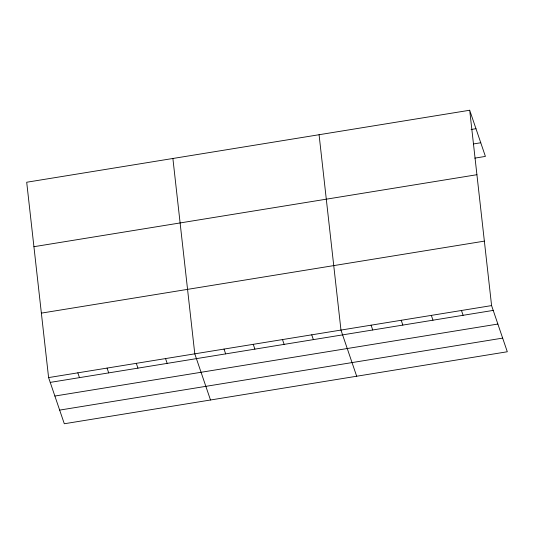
<?xml version="1.0" encoding="UTF-8"?>
<svg xmlns="http://www.w3.org/2000/svg" width="534" height="534" viewBox="0 0 534 534"><rect width="100%" height="100%" fill="white"/><g stroke="black" fill="none" stroke-linecap="round" stroke-linejoin="round"><path stroke-width="0.8" d="M469.693 110.244L26.7 182.241L48.594 377.591L64.307 423.756L507.3 351.759L491.587 305.595L469.693 110.244L485.406 156.409L474.819 158.131M471.088 129.495L475.974 128.701M473.431 143.953L480.76 142.758M33.922 246.701L476.915 174.711M41.372 313.124L484.358 241.134M48.594 377.591L491.587 305.595M50.229 382.391L493.222 310.401M54.875 396.041L497.868 324.051M59.661 410.105L502.654 338.109M461.463 310.494L463.098 315.294M431.339 315.387L432.974 320.193M401.214 320.287L402.85 325.086M371.09 325.179L372.725 329.979M356.685 376.236L340.966 330.072L319.072 134.722M311.729 334.825L313.365 339.631M282.493 339.577L284.128 344.377M253.256 344.33L254.892 349.129M224.02 349.082L225.655 353.882M210.496 399.993L194.783 353.835L172.889 158.485M165.54 358.581L167.175 363.387M136.303 363.334L137.939 368.14M107.067 368.086L108.702 372.886M77.831 372.839L79.466 377.638"/></g></svg>
